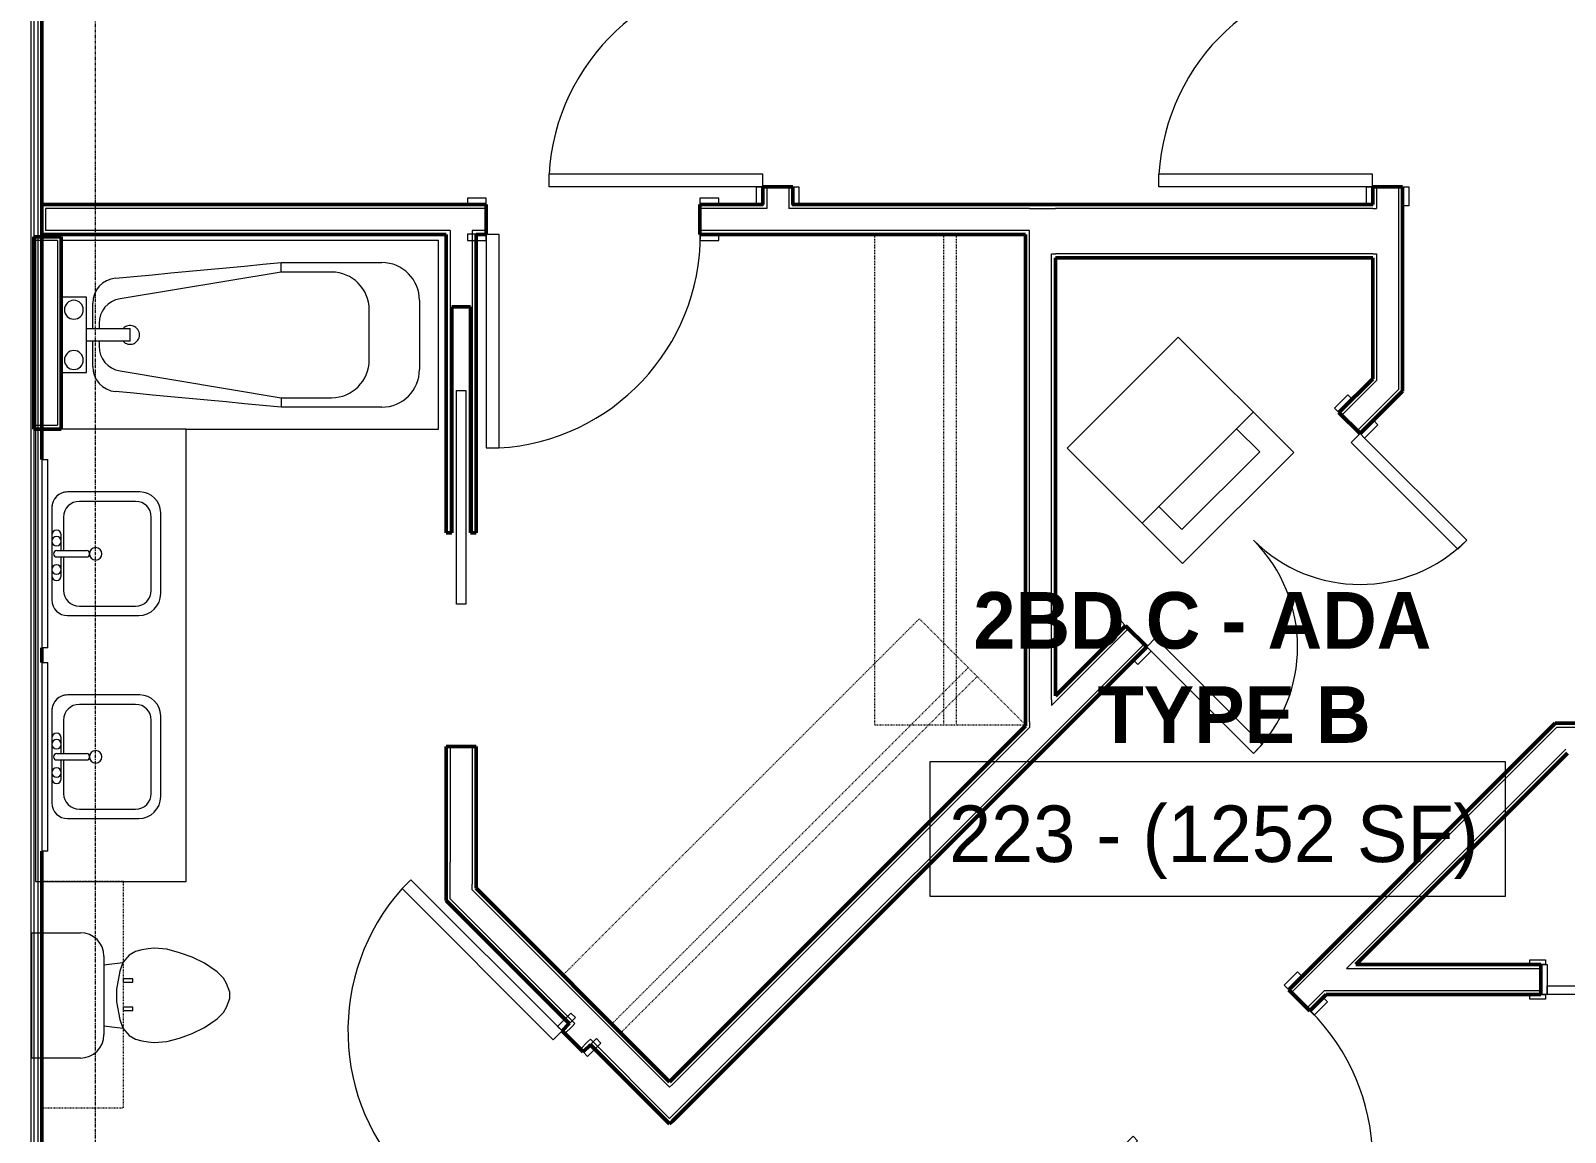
# Model space of a CAD drawing. Header units: inches. Extents: x -4218 to -1830, y 9767 to 12426.
# Drawn here: x -2510.6 to -2266.4, y 10525.7 to 10701 of the extents above; entities that cross this region are included whole.
import ezdxf

# ---------------------------------------------------------------- set-up
doc = ezdxf.new("R2010")
doc.units = ezdxf.units.IN
doc.header["$MEASUREMENT"] = 0
doc.linetypes.add('Dash', pattern=[0.25, 0.125, -0.125])
doc.linetypes.add('Grid Line 1_2_', pattern=[0.875, 0.5, -0.125, 0.125, -0.125])
for name, color, linetype, lineweight in [('0-1', 7, 'Continuous', 5), ('0-2', 252, 'Continuous', 9), ('A-AREA-IDEN', 2, 'Continuous', 9), ('A-DOOR-1', 10, 'Continuous', 9), ('A-DOOR-2', 50, 'Continuous', 20), ('A-DOOR-FRAM-1', 50, 'Continuous', 20), ('A-WALL-1', 7, 'Continuous', 50), ('A-WALL-2', 250, 'Continuous', 13), ('I-WALL-1', 7, 'Continuous', 50), ('P-SANR-FIXT-1', 10, 'Continuous', 9), ('P-SANR-FIXT-2', 253, 'Continuous', 9), ('P-SANR-FIXT-3', 252, 'Continuous', 9), ('Q-CASE-1', 253, 'Continuous', 9), ('Q-CASE-2', 252, 'Continuous', 9), ('Q-CASE-3', 10, 'Continuous', 9), ('Q-CASE-4', 10, 'Dash', 9), ('Q-CASE-5', 254, 'Continuous', 9), ('Q-CASE-HDLN-1', 10, 'Dash', 9), ('S-GRID-1', 1, 'Grid Line 1_2_', 9)]:
    doc.layers.add(name, color=color, linetype=linetype, lineweight=lineweight)
doc.styles.add('Century Gothic', font='ufonts.com_century-gothic.ttf', dxfattribs={"height": 9})
doc.styles.add('Century Gothic_B', font='GOTHICB.TTF', dxfattribs={"height": 9})

# ---------------------------------------------------------------- blocks, each defined once
blk = doc.blocks.new('POCKET - FLUSH - 2-10 x 6-8-2882530-BACKGROUND - 2ND FLOOR')
at = {"layer": 'A-DOOR-2'}
for p, q in [((-39.67, -0.75), (-39.67, 0.75)), ((-39.67, 0.75), (-5.67, 0.75)), ((-5.67, 0.75), (-5.67, -0.75)), ((-5.67, -0.75), (-39.67, -0.75))]:
    blk.add_line(p, q, dxfattribs=at)
blk = doc.blocks.new('Bath Tub - Maestro - 60_x30_-1372872-BACKGROUND - 2ND FLOOR')
at = {"layer": 'P-SANR-FIXT-1'}
for p, q in [((60, 0), (0, 0)), ((60, -30), (60, 0)), ((35, -3.5), (51, -3.5)), ((35, -5), (35, -3.5)), ((35, -5), (9.35, -9.26)), ((43, -5), (35, -5)), ((4, -9), (0, -9)), ((4, -14), (4, -9)), ((57, -9.5), (57, -20.5)), ((5, -14), (5, -9.96)), ((49, -19), (49, -11)), ((4, -16), (4, -14)), ((4, -14), (10.94, -14)), ((6, -13.2), (6, -14)), ((10.94, -16), (10.94, -14)), ((4, -21), (4, -16)), ((10.94, -16), (4, -16)), ((5, -20.04), (5, -16)), ((6, -16), (6, -16.8)), ((0, -21), (4, -21)), ((9.35, -20.74), (35, -25)), ((35, -25), (35, -26.5)), ((35, -25), (43, -25)), ((51, -26.5), (35, -26.5)), ((19.88, -30), (60, -30))]:
    blk.add_line(p, q, dxfattribs=at)
at = {"layer": 'P-SANR-FIXT-1', "flags": 128}
for points in [[(8.63, -5.97), (11.56, -5.7), (14.49, -5.42), (17.42, -5.15), (20.35, -4.87), (23.28, -4.6), (26.21, -4.32), (29.14, -4.05), (32.07, -3.77), (35, -3.5)], [(35, -26.5), (32.07, -26.23), (29.14, -25.95), (26.21, -25.68), (23.28, -25.4), (20.35, -25.13), (17.42, -24.85), (14.49, -24.58), (11.56, -24.3), (8.63, -24.03)]]:
    blk.add_lwpolyline(points, dxfattribs=at)
at = {"layer": 'P-SANR-FIXT-1'}
for centre, radius, start, end in [((51, -9.5), 6, 0, 90), ((9, -9.96), 4, 95.3558, 180), ((43, -11), 6, 360, 90), ((2, -11), 1.5, 0, 180), ((10, -13.2), 4, 99.4223, 180), ((2, -11), 1.5, 180, 360), ((10.94, -15), 1.5, 0, 137.9289), ((10, -16.8), 4, 180, 260.5777), ((10.94, -15), 1.5, 222.0711, 360), ((2, -19), 1.5, 0, 180), ((2, -19), 1.5, 180, 360), ((43, -19), 6, 270, 0), ((9, -20.04), 4, 180, 264.6442), ((51, -20.5), 6, 270, 0)]:
    blk.add_arc(centre, radius, start, end, dxfattribs=at)
at = {"layer": 'P-SANR-FIXT-2'}
blk.add_line((0, -9), (0, -21), dxfattribs=at)
at = {"layer": 'P-SANR-FIXT-3'}
for p, q in [((0, 0), (0, -9)), ((0, -9), (0, -21)), ((0, -21), (0, -30))]:
    blk.add_line(p, q, dxfattribs=at)
blk = doc.blocks.new('Toilet-Domestic-3D - Toilet-Domestic-3D-1352612-BACKGROUND - 2ND FLOOR')
at = {"layer": 'P-SANR-FIXT-1'}
for p, q in [((-9.98, 11.75), (-9.98, 17.93)), ((9.98, 17.93), (9.98, 11.75)), ((6.25, 8.02), (-6.25, 8.02)), ((-4.86, 8.02), (-5.21, 5)), ((4.86, 8.02), (5.21, 5)), ((-5.21, 5), (-6.4, 4)), ((-3.84, 5.5), (-5.21, 5)), ((-1, 6), (-3.84, 5.5)), ((1, 6), (-1, 6)), ((3.84, 5.5), (1, 6)), ((5.21, 5), (3.84, 5.5)), ((6.4, 4), (5.21, 5)), ((-6.97, 3), (-7.24, 2)), ((-6.4, 4), (-6.97, 3)), ((6.97, 3), (6.4, 4)), ((7.24, 2), (6.97, 3)), ((-7.41, 1), (-7.5, 0)), ((-7.24, 2), (-7.41, 1)), ((7.41, 1), (7.24, 2)), ((7.5, 0), (7.41, 1)), ((-7.5, 0), (-7.33, -1.99)), ((-7.33, -1.99), (-6.79, -4)), ((6.79, -4), (7.33, -1.99)), ((7.33, -1.99), (7.5, 0)), ((-6.79, -4), (-6.06, -6)), ((6.06, -6), (6.79, -4)), ((-6.06, -6), (-5.13, -8)), ((5.13, -8), (6.06, -6)), ((-5.13, -8), (-3.74, -10)), ((3.74, -10), (5.13, -8)), ((-3.74, -10), (-2.74, -11)), ((-2.74, -11), (-1.87, -11.5)), ((-1.87, -11.5), (-0.5, -12)), ((-0.5, -12), (0.5, -12)), ((0.5, -12), (1.87, -11.5)), ((1.87, -11.5), (2.74, -11)), ((2.74, -11), (3.74, -10))]:
    blk.add_line(p, q, dxfattribs=at)
for centre, start, end in [((-6.25, 11.75), 180, 270), ((6.25, 11.75), 270, 360)]:
    blk.add_arc(centre, 3.73, start, end, dxfattribs=at)
at = {"layer": 'P-SANR-FIXT-3'}
for p, q in [((-9.98, 19.48), (9.98, 19.48)), ((-9.98, 17.93), (-9.98, 19.48)), ((9.98, 19.48), (9.98, 17.93))]:
    blk.add_line(p, q, dxfattribs=at)
blk = doc.blocks.new('Bath Vanity - Bath Vanity 72_-2551085-BACKGROUND - 2ND FLOOR')
at = {"layer": 'Q-CASE-1'}
blk.add_line((36.74, -1), (36.74, -0.04), dxfattribs=at)
at = {"layer": 'Q-CASE-2'}
for p, q in [((36.74, 0), (-35.26, 0)), ((-35.26, 0), (-35.26, -1)), ((36.74, -4.13), (36.74, -1))]:
    blk.add_line(p, q, dxfattribs=at)
at = {"layer": 'Q-CASE-3'}
for p, q in [((-35.26, -1), (-35.26, -24)), ((36.74, -24), (36.74, -4.13)), ((-35.26, -24), (36.74, -24))]:
    blk.add_line(p, q, dxfattribs=at)
blk = doc.blocks.new('M_Sink Vanity-Square - 500 x 440mm-1352614-BACKGROUND - 2ND FLOOR')
at = {"layer": 'P-SANR-FIXT-1'}
for p, q in [((7.96, 7.09), (-6.72, 7.09)), ((7.96, 7.09), (-6.72, 7.09)), ((0.12, 5.22), (-5.22, 5.22)), ((3.62, 7.09), (-2.88, 7.09)), ((-2.88, 5.59), (0.12, 5.59)), ((0.12, 6.33), (0.12, 1.59)), ((1.12, 6.33), (1.12, 1.59)), ((1.12, 5.59), (3.62, 5.59)), ((6.46, 5.22), (1.12, 5.22)), ((-9.22, 4.59), (-9.22, -6.73)), ((-9.22, 4.59), (-9.22, -6.73)), ((-7.72, 2.72), (-7.72, -6.23)), ((8.96, -6.23), (8.96, 2.72)), ((10.46, -6.91), (10.46, 4.59)), ((10.46, -6.91), (10.46, 4.59)), ((-5.22, -8.73), (6.46, -8.73)), ((-5.72, -10.23), (7.14, -10.23)), ((-5.72, -10.23), (7.14, -10.23))]:
    blk.add_line(p, q, dxfattribs=at)
for centre, radius, start, end in [((-6.72, 4.59), 2.5, 90, 180), ((-6.72, 4.59), 2.5, 90, 180), ((-5.22, 2.72), 2.5, 90, 180), ((-2.88, 6.34), 0.75, 90, 270), ((-1.88, 6.34), 0.75, 360, 180), ((-1.88, 6.34), 0.75, 180, 0), ((0.62, 6.33), 0.5, 360, 180), ((2.62, 6.34), 0.75, 360, 180), ((2.62, 6.34), 0.75, 180, 360), ((3.62, 6.34), 0.75, 270, 90), ((6.46, 2.72), 2.5, 0, 90), ((7.96, 4.59), 2.5, 0, 90), ((7.96, 4.59), 2.5, 360, 90), ((0.62, 0.13), 1, 360, 180), ((0.62, 0.13), 1, 180, 0), ((0.62, 1.59), 0.5, 180, 0), ((-5.72, -6.73), 3.5, 180, 270), ((-5.72, -6.73), 3.5, 180, 270), ((-5.22, -6.23), 2.5, 180, 270), ((6.46, -6.23), 2.5, 270, 0), ((7.14, -6.91), 3.32, 270, 360), ((7.14, -6.91), 3.32, 270, 0)]:
    blk.add_arc(centre, radius, start, end, dxfattribs=at)
blk = doc.blocks.new('OD_CW_Closet - OD_CW_Closet-2622443-BACKGROUND - 2ND FLOOR')
at = {"layer": 'Q-CASE-HDLN-1'}
for p, q in [((0.74, -24), (0.74, 0)), ((0.74, 0), (80.94, 0)), ((80.94, 0), (80.94, -24)), ((0.74, -11), (80.94, -11)), ((0.74, -13), (80.94, -13)), ((80.94, -24), (0.74, -24))]:
    blk.add_line(p, q, dxfattribs=at)
blk = doc.blocks.new('OD_CW_Closet - OD_CW_Closet-3117592-BACKGROUND - 2ND FLOOR')
at = {"layer": 'Q-CASE-HDLN-1'}
for p, q in [((0.74, -24), (0.74, 0)), ((0.74, 0), (78.86, 0)), ((78.86, 0), (78.86, -24)), ((0.74, -11), (78.86, -11)), ((0.74, -13), (78.86, -13)), ((78.86, -24), (0.74, -24))]:
    blk.add_line(p, q, dxfattribs=at)
blk = doc.blocks.new('Stacked Washer and Dryer - 26_x25_ - Private-1372850-BACKGROUND - 2ND FLOOR')
at = {"layer": 'P-SANR-FIXT-1'}
for p, q in [((0, 12.5), (26, 12.5)), ((0, 12.5), (0, -12.5)), ((16.90625, -12.5), (16.90625, 12.5)), ((26, 12.5), (26, -12.5)), ((22.09375, 8.75), (16.90625, 8.75)), ((22.09375, -8.75), (22.09375, 8.75)), ((16.90625, -8.75), (22.09375, -8.75)), ((26, -12.5), (0, -12.5))]:
    blk.add_line(p, q, dxfattribs=at)
blk = doc.blocks.new('SWING - DOUBLE - FLUSH - 4-0 x 6-8 - DUMMY-3207495-BACKGROUND - 2ND FLOOR')
at = {"layer": 'A-DOOR-1'}
for p, q in [((-27, 2.375), (-27, 3.375)), ((-27, 3.375), (-24, 3.375)), ((-24, 3.375), (-24, 2.375)), ((24, 2.375), (24, 3.375)), ((24, 3.375), (27, 3.375)), ((27, 3.375), (27, 2.375)), ((-24, 2.375), (-27, 2.375)), ((27, 2.375), (24, 2.375)), ((-27, -2.375), (-24, -2.375)), ((-27, -3.375), (-27, -2.375)), ((-24, -2.375), (-24, -3.375)), ((24, -2.375), (27, -2.375)), ((24, -3.375), (24, -2.375)), ((27, -2.375), (27, -3.375)), ((-24, -3.375), (-27, -3.375)), ((27, -3.375), (24, -3.375))]:
    blk.add_line(p, q, dxfattribs=at)
for centre, start, end in [((-24, -2.375), 270, 0), ((24, -2.375), 180, 270)]:
    blk.add_arc(centre, 24, start, end, dxfattribs=at)
at = {"layer": 'A-DOOR-2'}
for p, q in [((-22, -2.375), (-24, -2.375)), ((-22, -26.375), (-22, -2.375)), ((22, -2.375), (24, -2.375)), ((22, -26.375), (22, -2.375)), ((-24, -3.375), (-24, -26.375)), ((24, -3.375), (24, -26.375)), ((-24, -26.375), (-22, -26.375)), ((24, -26.375), (22, -26.375))]:
    blk.add_line(p, q, dxfattribs=at)
blk = doc.blocks.new('SWING - SINGLE - FLUSH - 2-10 x 6-8 - PRIVACY-3199407-BACKGROUND - 2ND FLOOR')
at = {"layer": 'A-DOOR-1'}
blk.add_arc((17, 2.37), 34.07, 93.3657, 180, dxfattribs=at)
at = {"layer": 'A-DOOR-2'}
for p, q in [((15, 2.37), (15, 36.38)), ((17, 36.38), (15, 36.38)), ((17, 2.37), (17, 36.38)), ((17, 2.37), (15, 2.37))]:
    blk.add_line(p, q, dxfattribs=at)
at = {"layer": 'A-DOOR-FRAM-1'}
for p, q in [((-17, 3.37), (-20, 3.37)), ((-20, 3.37), (-20, 2.37)), ((-17, 2.37), (-17, 3.37)), ((20, 3.37), (17, 3.37)), ((17, 3.37), (17, 2.37)), ((20, 2.37), (20, 3.37)), ((-20, 2.37), (-17, 2.37)), ((17, 2.37), (20, 2.37)), ((-17, -2.38), (-20, -2.38)), ((-20, -2.38), (-20, -3.38)), ((-17, -3.38), (-17, -2.38)), ((20, -2.38), (17, -2.38)), ((17, -2.38), (17, -3.38)), ((20, -3.38), (20, -2.38)), ((-20, -3.38), (-17, -3.38)), ((17, -3.38), (20, -3.38))]:
    blk.add_line(p, q, dxfattribs=at)
blk = doc.blocks.new('SWING - SINGLE - FLUSH - 2-8 x 6-8 - PASSAGE-3199406-BACKGROUND - 2ND FLOOR')
at = {"layer": 'A-DOOR-1'}
blk.add_arc((16, 2.37), 32.07, 93.5759, 180, dxfattribs=at)
at = {"layer": 'A-DOOR-2'}
for p, q in [((14, 2.37), (14, 34.38)), ((16, 34.38), (14, 34.38)), ((16, 2.37), (16, 34.38)), ((16, 2.37), (14, 2.37))]:
    blk.add_line(p, q, dxfattribs=at)
at = {"layer": 'A-DOOR-FRAM-1'}
for p, q in [((-16, 3.37), (-19, 3.37)), ((-19, 3.37), (-19, 2.37)), ((-16, 2.37), (-16, 3.37)), ((19, 3.37), (16, 3.37)), ((16, 3.37), (16, 2.37)), ((19, 2.37), (19, 3.37)), ((-19, 2.37), (-16, 2.37)), ((16, 2.37), (19, 2.37)), ((-16, -2.38), (-19, -2.38)), ((-19, -2.38), (-19, -3.38)), ((-16, -3.38), (-16, -2.38)), ((19, -2.38), (16, -2.38)), ((16, -2.38), (16, -3.38)), ((19, -3.38), (19, -2.38)), ((-19, -3.38), (-16, -3.38)), ((16, -3.38), (19, -3.38))]:
    blk.add_line(p, q, dxfattribs=at)
blk = doc.blocks.new('SWING - SINGLE - FLUSH - 2-10 x 6-8 - PRIVACY-3199405-BACKGROUND - 2ND FLOOR')
at = {"layer": 'A-DOOR-1'}
blk.add_arc((17, -2.38), 34.07, 180, 266.6343, dxfattribs=at)
at = {"layer": 'A-DOOR-2'}
for p, q in [((15, -2.38), (15, -36.38)), ((17, -2.38), (15, -2.38)), ((17, -2.38), (17, -36.38)), ((17, -36.38), (15, -36.38))]:
    blk.add_line(p, q, dxfattribs=at)
at = {"layer": 'A-DOOR-FRAM-1'}
for p, q in [((-20, 2.37), (-20, 3.37)), ((-20, 3.37), (-17, 3.37)), ((-17, 3.37), (-17, 2.37)), ((17, 2.37), (17, 3.37)), ((17, 3.37), (20, 3.37)), ((20, 3.37), (20, 2.37)), ((-17, 2.37), (-20, 2.37)), ((20, 2.37), (17, 2.37)), ((-20, -2.38), (-17, -2.38)), ((-20, -3.38), (-20, -2.38)), ((-17, -2.38), (-17, -3.38)), ((17, -2.38), (20, -2.38)), ((17, -3.38), (17, -2.38)), ((20, -2.38), (20, -3.38)), ((-17, -3.38), (-20, -3.38)), ((20, -3.38), (17, -3.38))]:
    blk.add_line(p, q, dxfattribs=at)
blk = doc.blocks.new('SWING - SINGLE - FLUSH - 2-10 x 6-8 - PASSAGE-3199424-BACKGROUND - 2ND FLOOR')
at = {"layer": 'A-DOOR-1'}
blk.add_arc((17, 2.37), 34.07, 93.3657, 180, dxfattribs=at)
at = {"layer": 'A-DOOR-2'}
for p, q in [((15, 2.37), (15, 36.38)), ((17, 36.38), (15, 36.38)), ((17, 2.37), (17, 36.38)), ((17, 2.37), (15, 2.37))]:
    blk.add_line(p, q, dxfattribs=at)
at = {"layer": 'A-DOOR-FRAM-1'}
for p, q in [((-17, 3.37), (-20, 3.37)), ((-20, 3.37), (-20, 2.37)), ((-17, 2.37), (-17, 3.37)), ((20, 3.37), (17, 3.37)), ((17, 3.37), (17, 2.37)), ((20, 2.37), (20, 3.37)), ((-20, 2.37), (-17, 2.37)), ((17, 2.37), (20, 2.37)), ((-17, -2.38), (-20, -2.38)), ((-20, -2.38), (-20, -3.38)), ((-17, -3.38), (-17, -2.38)), ((20, -2.38), (17, -2.38)), ((17, -2.38), (17, -3.38)), ((20, -3.38), (20, -2.38)), ((-20, -3.38), (-17, -3.38)), ((17, -3.38), (20, -3.38))]:
    blk.add_line(p, q, dxfattribs=at)
blk = doc.blocks.new('SLIDING - FLUSH - 6-0 x 6-8-3203588-BACKGROUND - 2ND FLOOR')
at = {"layer": 'A-DOOR-1'}
for p, q in [((-38.75, 3.25), (-36.25, 3.25)), ((-38.75, 2.5), (-38.75, 3.25)), ((-36.25, 2.5), (-38.75, 2.5)), ((-36.25, 3.25), (-36.25, 2.5)), ((36.25, 3.25), (38.75, 3.25)), ((36.25, 2.5), (36.25, 3.25)), ((38.75, 2.5), (36.25, 2.5)), ((38.75, 3.25), (38.75, 2.5)), ((-38.75, -2.25), (-36.25, -2.25)), ((-38.75, -3), (-38.75, -2.25)), ((-36.25, -2.25), (-36.25, -3)), ((36.25, -2.25), (38.75, -2.25)), ((36.25, -3), (36.25, -2.25)), ((38.75, -2.25), (38.75, -3)), ((-36.25, -3), (-38.75, -3)), ((38.75, -3), (36.25, -3))]:
    blk.add_line(p, q, dxfattribs=at)
at = {"layer": 'A-DOOR-2'}
for p, q in [((-1, -0.875), (-1, 0.5)), ((-1, 0.5), (36, 0.5)), ((36, 0.5), (36, -0.875)), ((-36, -2.25), (-36, -0.875)), ((-36, -0.875), (1, -0.875)), ((1, -2.25), (-36, -2.25)), ((36, -0.875), (-1, -0.875)), ((1, -0.875), (1, -2.25))]:
    blk.add_line(p, q, dxfattribs=at)
at = {"layer": 'A-DOOR-FRAM-1'}
for p, q in [((-37, -2.25), (-37, 2.5)), ((-37, 2.5), (-36, 2.5)), ((-36, 2.5), (-36, -2.25)), ((36, 2.5), (37, 2.5)), ((36, -2.25), (36, 2.5)), ((37, 2.5), (37, -2.25)), ((-36, -2.25), (-37, -2.25)), ((37, -2.25), (36, -2.25))]:
    blk.add_line(p, q, dxfattribs=at)
blk = doc.blocks.new('300 Series Wall Hung Cabinet_326 - 36_-2909952-BACKGROUND - 2ND FLOOR')
at = {"layer": 'Q-CASE-3'}
for p, q in [((-2.5, -13.19), (-2.01, -13.19)), ((-2.5, -13.19), (-2.5, -14.69)), ((-2.01, -14.69), (-2.01, -13.19)), ((2, -13.19), (2.49, -13.19)), ((2, -13.19), (2, -14.69)), ((2.49, -14.69), (2.49, -13.19)), ((-2.5, -14.69), (-2.01, -14.69)), ((2, -14.69), (2.49, -14.69))]:
    blk.add_line(p, q, dxfattribs=at)
at = {"layer": 'Q-CASE-4'}
for p, q in [((18, -0.19), (-18, -0.19)), ((-18, -0.19), (-18, -13.19)), ((18, -13.19), (18, -0.19)), ((-18, -13.19), (18, -13.19))]:
    blk.add_line(p, q, dxfattribs=at)
blk = doc.blocks.new('BATHROOM MIRROR - BATHROOM MIRROR 30_-3124767-BACKGROUND - 2ND FLOOR')
at = {"layer": 'Q-CASE-3'}
for p, q in [((15.74, 24), (-14.26, 24)), ((-14.26, 23), (-14.26, 24)), ((-14.26, 23), (15.74, 23)), ((15.74, 24), (15.74, 23))]:
    blk.add_line(p, q, dxfattribs=at)
at = {"layer": 'Q-CASE-5'}
blk.add_line((12.74, 24), (-11.26, 24), dxfattribs=at)
blk = doc.blocks.new('CTR - 1st Phase - Unit Layouts_rvt-1-BACKGROUND - 2ND FLOOR')
at = {"layer": 'A-WALL-1'}
for p, q in [((-2389.37, 10676.13), (-2394.12, 10676.13)), ((-2394.12, 10676.13), (-2394.12, 10673.32)), ((-2389.37, 10673.32), (-2389.37, 10676.13)), ((-2292.32, 10676.13), (-2297.07, 10676.13)), ((-2297.07, 10676.13), (-2297.07, 10673.32)), ((-2292.32, 10650.33), (-2292.32, 10676.13)), ((-2438.12, 10673.32), (-2508.87, 10673.32)), ((-2508.87, 10673.32), (-2508.87, 10672.7)), ((-2508.87, 10672.7), (-2508.87, 10669.2)), ((-2438.12, 10668.57), (-2438.12, 10673.32)), ((-2394.12, 10673.32), (-2404.12, 10673.32)), ((-2404.12, 10673.32), (-2404.12, 10668.57)), ((-2352.3, 10673.32), (-2389.37, 10673.32)), ((-2351.67, 10673.32), (-2352.3, 10673.32)), ((-2347.55, 10673.32), (-2351.67, 10673.32)), ((-2509.87, 10668.2), (-2510.12, 10668.2)), ((-2510.12, 10668.2), (-2510.12, 10637.57)), ((-2506.37, 10668.2), (-2509.87, 10668.2)), ((-2508.87, 10669.2), (-2508.87, 10668.57)), ((-2508.87, 10668.57), (-2444.5, 10668.57)), ((-2505.75, 10668.2), (-2506.37, 10668.2)), ((-2505.75, 10637.57), (-2505.75, 10668.2)), ((-2444.5, 10668.57), (-2444.5, 10621.06)), ((-2439.75, 10621.06), (-2439.75, 10668.57)), ((-2439.75, 10668.57), (-2438.12, 10668.57)), ((-2404.12, 10668.57), (-2352.3, 10668.57)), ((-2352.3, 10668.57), (-2352.3, 10590.36)), ((-2347.55, 10595.11), (-2347.55, 10664.82)), ((-2297.07, 10664.82), (-2297.07, 10645.58)), ((-2443.62, 10621.06), (-2443.62, 10657.06)), ((-2443.62, 10657.06), (-2440.62, 10657.06)), ((-2440.62, 10657.06), (-2440.62, 10621.06)), ((-2292.32, 10644.5), (-2292.32, 10650.33)), ((-2297.07, 10645.58), (-2302.44, 10640.22)), ((-2299.08, 10636.86), (-2292.32, 10643.62)), ((-2292.32, 10643.62), (-2292.32, 10644.5)), ((-2302.44, 10640.22), (-2299.08, 10636.86)), ((-2510.12, 10637.57), (-2509.87, 10637.57)), ((-2509.87, 10637.57), (-2506.37, 10637.57)), ((-2506.37, 10637.57), (-2505.75, 10637.57)), ((-2444.5, 10621.06), (-2443.62, 10621.06)), ((-2440.62, 10621.06), (-2439.75, 10621.06)), ((-2336.38, 10606.28), (-2347.55, 10595.11)), ((-2333.02, 10602.92), (-2336.38, 10606.28)), ((-2405.59, 10530.35), (-2333.02, 10602.92)), ((-2352.3, 10590.36), (-2408.95, 10533.71)), ((-2268.68, 10590.13), (-2272.8, 10586)), ((-2268.05, 10590.75), (-2268.68, 10590.13)), ((-2243.53, 10590.75), (-2268.05, 10590.75)), ((-2439.75, 10587.06), (-2444.5, 10587.06)), ((-2444.5, 10587.06), (-2444.5, 10569.26)), ((-2439.75, 10564.51), (-2439.75, 10587.06)), ((-2272.8, 10586), (-2310.44, 10548.36)), ((-2299.73, 10552.35), (-2266.08, 10586)), ((-2444.5, 10569.26), (-2444.5, 10563.43)), ((-2408.95, 10533.71), (-2439.75, 10564.51)), ((-2444.5, 10563.43), (-2444.5, 10562.54)), ((-2444.5, 10562.54), (-2424.92, 10542.96)), ((-2270.32, 10552.35), (-2299.73, 10552.35)), ((-2270.32, 10547.6), (-2270.32, 10552.35)), ((-2310.44, 10548.36), (-2307.08, 10545.01)), ((-2307.08, 10545.01), (-2304.48, 10547.6)), ((-2304.48, 10547.6), (-2270.32, 10547.6)), ((-2424.92, 10542.96), (-2426.07, 10541.81)), ((-2426.07, 10541.81), (-2422.71, 10538.45)), ((-2422.71, 10538.45), (-2421.56, 10539.6)), ((-2421.56, 10539.6), (-2408.95, 10526.99)), ((-2408.51, 10527.44), (-2405.59, 10530.35)), ((-2408.95, 10526.99), (-2408.51, 10527.44))]:
    blk.add_line(p, q, dxfattribs=at)
at = {"layer": 'A-WALL-2'}
for p, q in [((-2393.5, 10676.13), (-2393.5, 10673.32)), ((-2390, 10676.13), (-2390, 10673.32)), ((-2296.45, 10676.13), (-2296.45, 10672.7)), ((-2292.95, 10676.13), (-2292.95, 10649.71)), ((-2508.25, 10672.7), (-2508.25, 10669.2)), ((-2438.12, 10672.7), (-2508.25, 10672.7)), ((-2393.5, 10672.7), (-2404.12, 10672.7)), ((-2393.5, 10673.32), (-2393.5, 10672.7)), ((-2390, 10673.32), (-2390, 10672.7)), ((-2352.3, 10672.7), (-2390, 10672.7)), ((-2351.67, 10672.7), (-2352.3, 10672.7)), ((-2351.67, 10672.7), (-2348.17, 10672.7)), ((-2348.17, 10672.7), (-2347.55, 10672.7)), ((-2297.07, 10672.7), (-2347.55, 10672.7)), ((-2297.07, 10672.7), (-2296.45, 10672.7)), ((-2509.87, 10667.57), (-2509.87, 10668.2)), ((-2509.87, 10668.2), (-2509.87, 10667.57)), ((-2506.37, 10667.57), (-2509.87, 10667.57)), ((-2509.87, 10667.57), (-2509.87, 10638.2)), ((-2443.87, 10669.2), (-2508.25, 10669.2)), ((-2506.37, 10667.57), (-2506.37, 10638.2)), ((-2443.87, 10669.2), (-2443.87, 10668.57)), ((-2443.87, 10668.57), (-2443.87, 10621.06)), ((-2440.37, 10669.2), (-2440.37, 10668.57)), ((-2438.12, 10669.2), (-2440.37, 10669.2)), ((-2440.37, 10668.57), (-2440.37, 10621.06)), ((-2352.3, 10669.2), (-2404.12, 10669.2)), ((-2351.67, 10669.2), (-2352.3, 10669.2)), ((-2351.67, 10590.98), (-2351.67, 10669.2)), ((-2348.17, 10594.48), (-2348.17, 10665.45)), ((-2348.17, 10665.45), (-2347.55, 10665.45)), ((-2297.07, 10665.45), (-2347.55, 10665.45)), ((-2297.07, 10665.45), (-2296.45, 10665.45)), ((-2296.45, 10665.45), (-2296.45, 10646.21)), ((-2292.95, 10649.71), (-2292.95, 10648.83)), ((-2292.95, 10648.83), (-2292.95, 10643.88)), ((-2296.45, 10645.33), (-2302, 10639.78)), ((-2296.45, 10646.21), (-2296.45, 10645.33)), ((-2292.95, 10643.88), (-2299.52, 10637.3)), ((-2509.87, 10638.2), (-2506.37, 10638.2)), ((-2509.87, 10637.57), (-2509.87, 10638.2)), ((-2509.87, 10638.2), (-2509.87, 10637.57)), ((-2335.94, 10605.84), (-2348.17, 10593.6)), ((-2333.46, 10603.36), (-2406.03, 10530.79)), ((-2348.17, 10594.48), (-2348.17, 10593.6)), ((-2351.67, 10590.1), (-2408.51, 10533.27)), ((-2351.67, 10590.98), (-2351.67, 10590.1)), ((-2271.29, 10586.63), (-2267.79, 10590.13)), ((-2267.79, 10590.13), (-2242.9, 10590.13)), ((-2443.87, 10587.06), (-2443.87, 10568.64)), ((-2440.37, 10587.06), (-2440.37, 10565.14)), ((-2271.92, 10586), (-2271.29, 10586.63)), ((-2266.97, 10586), (-2266.34, 10586.63)), ((-2271.92, 10586), (-2310, 10547.92)), ((-2266.97, 10586), (-2301.24, 10551.73)), ((-2443.87, 10567.75), (-2443.87, 10568.64)), ((-2443.87, 10562.8), (-2443.87, 10567.75)), ((-2440.37, 10564.25), (-2440.37, 10565.14)), ((-2443.87, 10562.8), (-2424.03, 10542.96)), ((-2440.37, 10564.25), (-2408.95, 10532.83)), ((-2301.24, 10551.73), (-2300.36, 10551.73)), ((-2300.36, 10551.73), (-2270.32, 10551.73)), ((-2304.74, 10548.23), (-2307.52, 10545.45)), ((-2304.74, 10548.23), (-2303.86, 10548.23)), ((-2303.86, 10548.23), (-2270.32, 10548.23)), ((-2425.62, 10541.37), (-2424.47, 10542.52)), ((-2424.47, 10542.52), (-2424.03, 10542.96)), ((-2423.15, 10538.9), (-2422, 10540.05)), ((-2422, 10540.05), (-2421.56, 10540.49)), ((-2421.56, 10540.49), (-2408.95, 10527.88)), ((-2408.51, 10533.27), (-2408.95, 10532.83)), ((-2406.47, 10530.35), (-2408.95, 10527.88)), ((-2406.03, 10530.79), (-2406.47, 10530.35))]:
    blk.add_line(p, q, dxfattribs=at)
at = {"layer": 'I-WALL-1'}
for p, q in [((-2297.07, 10673.32), (-2347.55, 10673.32)), ((-2347.55, 10664.82), (-2297.07, 10664.82))]:
    blk.add_line(p, q, dxfattribs=at)
at = {"layer": '0-2'}
for name, p, rotation in [('SWING - SINGLE - FLUSH - 2-10 x 6-8 - PRIVACY-3199405-BACKGROUND - 2ND FLOOR', (-2391.75, 10693.13), 269.9999999999789), ('SWING - SINGLE - FLUSH - 2-10 x 6-8 - PRIVACY-3199405-BACKGROUND - 2ND FLOOR', (-2294.7, 10693.13), 270.0000000000527), ('SWING - SINGLE - FLUSH - 2-10 x 6-8 - PASSAGE-3199424-BACKGROUND - 2ND FLOOR', (-2421.12, 10670.95), 180), ('OD_CW_Closet - OD_CW_Closet-3117592-BACKGROUND - 2ND FLOOR', (-2376.3, 10589.71), 90.0000000000261), ('Stacked Washer and Dryer - 26_x25_ - Private-1372850-BACKGROUND - 2ND FLOOR', (-2336.86, 10643.39), 315.000000000145), ('POCKET - FLUSH - 2-10 x 6-8-2882530-BACKGROUND - 2ND FLOOR', (-2442.12, 10604.06), 269.9999999999695), ('SWING - DOUBLE - FLUSH - 4-0 x 6-8 - DUMMY-3207495-BACKGROUND - 2ND FLOOR', (-2317.73, 10621.57), 45.00000000011767), ('Bath Vanity - Bath Vanity 72_-2551085-BACKGROUND - 2ND FLOOR', (-2509.87, 10600.84), 90.00000000004017), ('BATHROOM MIRROR - BATHROOM MIRROR 30_-3124767-BACKGROUND - 2ND FLOOR', (-2484.87, 10617), 89.9999999999576), ('M_Sink Vanity-Square - 500 x 440mm-1352614-BACKGROUND - 2ND FLOOR', (-2500.16, 10617.11), 89.99999999995217), ('OD_CW_Closet - OD_CW_Closet-2622443-BACKGROUND - 2ND FLOOR', (-2426.44, 10550.16), 45.00000000002335), ('BATHROOM MIRROR - BATHROOM MIRROR 30_-3124767-BACKGROUND - 2ND FLOOR', (-2484.87, 10584.68), 89.9999999999576), ('M_Sink Vanity-Square - 500 x 440mm-1352614-BACKGROUND - 2ND FLOOR', (-2500.16, 10584.8), 89.99999999995217), ('SWING - SINGLE - FLUSH - 2-10 x 6-8 - PRIVACY-3199407-BACKGROUND - 2ND FLOOR', (-2436.41, 10528.11), 44.99999999996775), ('300 Series Wall Hung Cabinet_326 - 36_-2909952-BACKGROUND - 2ND FLOOR', (-2509.06, 10547.57), 89.99999999995785), ('Toilet-Domestic-3D - Toilet-Domestic-3D-1352612-BACKGROUND - 2ND FLOOR', (-2490.95, 10547.45), 89.99999999997537), ('SWING - SINGLE - FLUSH - 2-10 x 6-8 - PRIVACY-3199407-BACKGROUND - 2ND FLOOR', (-2320.78, 10534.66), 225.0000000001308), ('SWING - SINGLE - FLUSH - 2-8 x 6-8 - PASSAGE-3199406-BACKGROUND - 2ND FLOOR', (-2493.97, 10500.25), 314.9999999999997)]:
    blk.add_blockref(name, p, dxfattribs=dict(at, rotation=rotation))
for name, p in [('Bath Tub - Maestro - 60_x30_-1372872-BACKGROUND - 2ND FLOOR', (-2505.75, 10667.57)), ('SLIDING - FLUSH - 6-0 x 6-8-3203588-BACKGROUND - 2ND FLOOR', (-2233.32, 10549.85))]:
    blk.add_blockref(name, p, dxfattribs=at)
blk = doc.blocks.new('CTR - 1st Phase - Common Walls_rvt-1-BACKGROUND - 2ND FLOOR')
at = {"layer": 'A-WALL-2'}
for p, q in [((-2510.62, 10843.14), (-2510.62, 10458.16)), ((-2510.12, 10843.14), (-2510.12, 10458.16)), ((-2509.5, 10843.14), (-2509.5, 10458.16))]:
    blk.add_line(p, q, dxfattribs=at)
at = {"layer": 'I-WALL-1'}
for p, q in [((-2508.87, 10632.74), (-2508.87, 10843.14)), ((-2508.87, 10600.42), (-2508.87, 10602.74)), ((-2508.87, 10458.16), (-2508.87, 10570.42))]:
    blk.add_line(p, q, dxfattribs=at)

msp = doc.modelspace()

# ---------------------------------------------------------------- linework, layer by layer
at = {"layer": 'A-AREA-IDEN', "flags": 128}
msp.add_lwpolyline([(-2367.48, 10584.67), (-2275.99, 10584.67), (-2275.99, 10563.17), (-2367.48, 10563.17)], close=True, dxfattribs=at)
at = {"layer": 'S-GRID-1'}
msp.add_line((-2500.32, 9836.18), (-2500.32, 12376.81), dxfattribs=at)

# ---------------------------------------------------------------- block references
at = {"layer": '0-1'}
for name in ['CTR - 1st Phase - Unit Layouts_rvt-1-BACKGROUND - 2ND FLOOR', 'CTR - 1st Phase - Common Walls_rvt-1-BACKGROUND - 2ND FLOOR']:
    msp.add_blockref(name, (0, 0), dxfattribs=at)

# ---------------------------------------------------------------- texts
at = {"layer": 'A-AREA-IDEN', "char_height": 9, "attachment_point": 1}
for s, insert, width, style in [('2BD C - ADA', (-2360.61, 10611.64), 93.93, 'Century Gothic_B'), ('TYPE B', (-2340.86, 10596.64), 46.359, 'Century Gothic_B'), ('223 - (1252 SF)', (-2364.48, 10577.67), 103.323, 'Century Gothic')]:
    msp.add_mtext(s, dxfattribs=dict(at, insert=insert, width=width, style=style))

doc.saveas('drawing.dxf')
